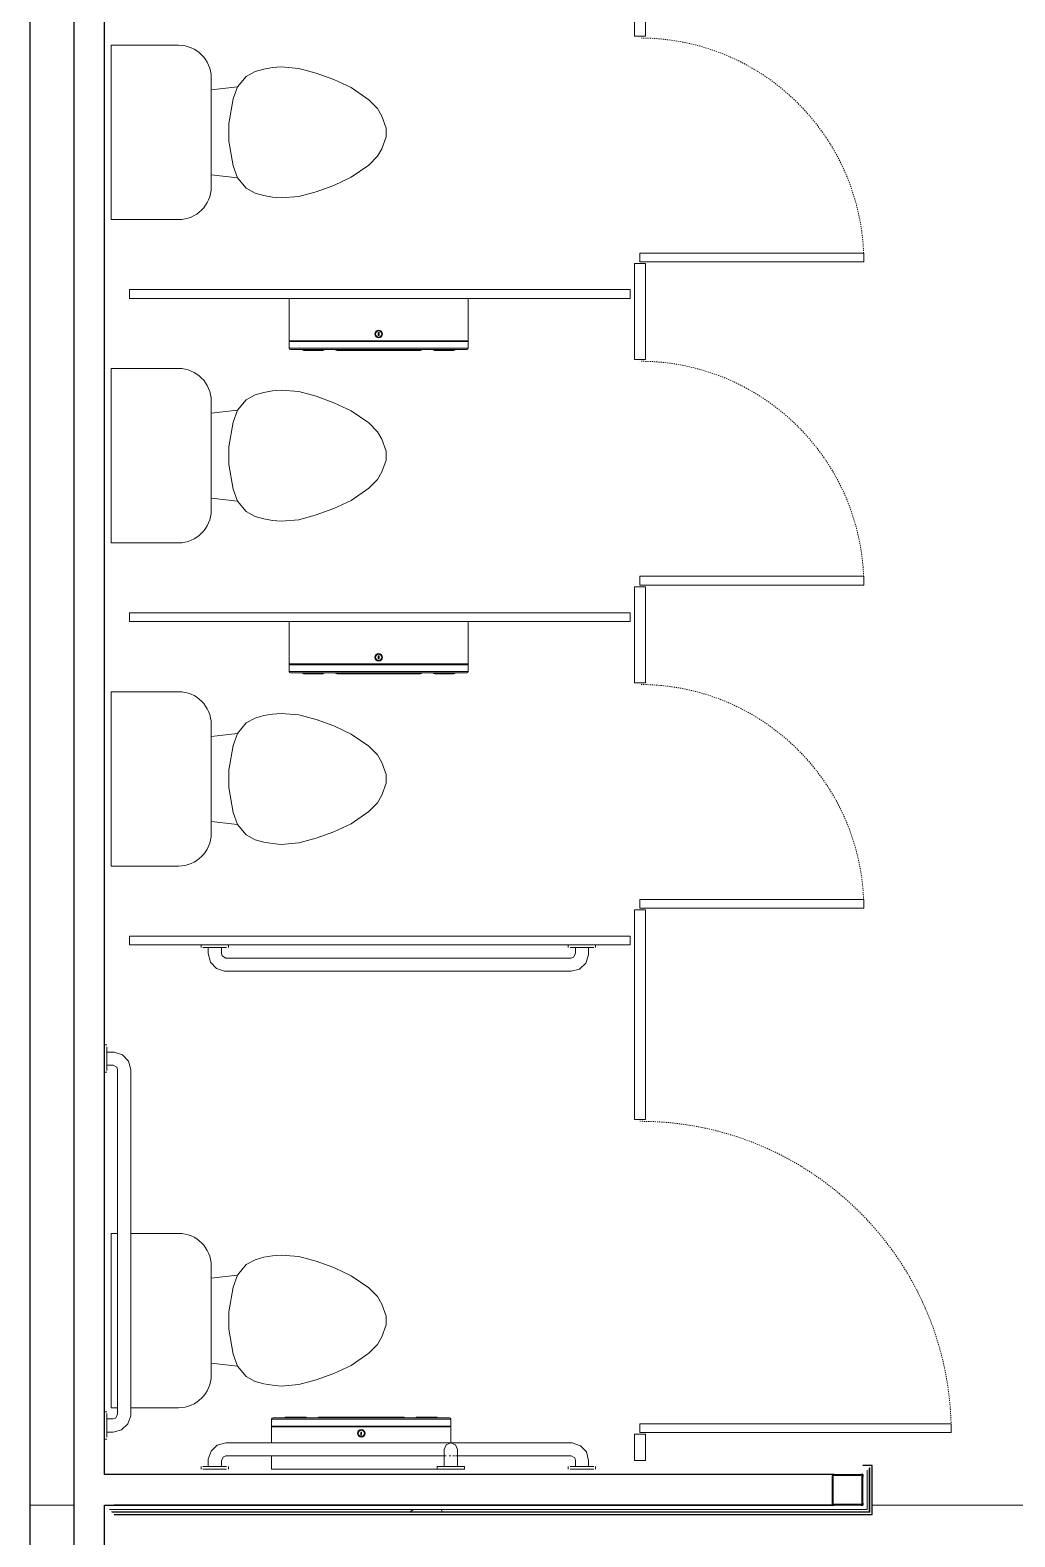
# Model space of a CAD drawing. Header units: inches. Extents: x 20001 to 27263, y -26025 to -18997.
# Drawn here: x 25512.9 to 25625.5, y -22699.1 to -22526.6 of the extents above; entities that cross this region are included whole.
import ezdxf

# ---------------------------------------------------------------- set-up
doc = ezdxf.new("R2010")
doc.units = ezdxf.units.IN
doc.header["$MEASUREMENT"] = 0
doc.linetypes.add('Dash', pattern=[0.25, 0.125, -0.125])
doc.linetypes.add('Dash_2_', pattern=[0.25, 0.125, -0.125])
for name, color, linetype, lineweight in [('A-FLOR', 192, 'Continuous', 13), ('A-WALL', 113, 'Continuous', 13), ('A-WALL-PATT', 111, 'Continuous', 25), ('I-WALL', 2, 'Continuous', 13), ('P-SANR-FIXT', 6, 'Continuous', 13), ('Q-SPCQ', 91, 'Continuous', 13), ('Q-SPCQ-HDLN', 91, 'Dash', 9), ('S-COLS', 52, 'Continuous', 13)]:
    doc.layers.add(name, color=color, linetype=linetype, lineweight=lineweight)

# ---------------------------------------------------------------- blocks, each defined once
blk = doc.blocks.new('Toilet-Domestic-3D - Toilet-Domestic-3D-V34-Site Plan - Phase 1')
at = {"layer": 'P-SANR-FIXT', "color": 7}
for p, q in [((-9.98, 19.48), (9.98, 19.48)), ((-9.98, 18.73), (-9.98, 19.48)), ((9.98, 19.48), (9.98, 18.7)), ((9.98, 17.25), (9.98, 11.75)), ((-9.98, 11.75), (-9.98, 17.23)), ((6.25, 8.02), (-6.25, 8.02)), ((-4.86, 8.02), (-5.21, 5)), ((4.86, 8.02), (5.21, 5)), ((-3.84, 5.5), (-5.21, 5)), ((-1, 6), (-3.84, 5.5)), ((1, 6), (-1, 6)), ((3.84, 5.5), (1, 6)), ((5.21, 5), (3.84, 5.5)), ((-6.4, 4), (-6.97, 3)), ((-5.21, 5), (-6.4, 4)), ((6.4, 4), (5.21, 5)), ((6.97, 3), (6.4, 4)), ((-7.24, 2), (-7.41, 1)), ((-6.97, 3), (-7.24, 2)), ((7.24, 2), (6.97, 3)), ((7.41, 1), (7.24, 2)), ((-7.41, 1), (-7.5, 0)), ((-7.5, 0), (-7.33, -1.99)), ((7.33, -1.99), (7.5, 0)), ((7.5, 0), (7.41, 1)), ((-7.33, -1.99), (-6.79, -4)), ((6.79, -4), (7.33, -1.99)), ((-6.79, -4), (-6.06, -6)), ((6.06, -6), (6.79, -4)), ((-6.06, -6), (-5.13, -8)), ((5.13, -8), (6.06, -6)), ((-5.13, -8), (-3.74, -10)), ((3.74, -10), (5.13, -8)), ((-3.74, -10), (-2.74, -11)), ((2.74, -11), (3.74, -10)), ((-2.74, -11), (-1.87, -11.5)), ((-1.87, -11.5), (-0.5, -12)), ((-0.5, -12), (0.5, -12)), ((0.5, -12), (1.87, -11.5)), ((1.87, -11.5), (2.74, -11))]:
    blk.add_line(p, q, dxfattribs=at)
for centre, start, end in [((-6.25, 11.75), 180, 270), ((6.25, 11.75), 270, 360)]:
    blk.add_arc(centre, 3.73, start, end, dxfattribs=at)
blk = doc.blocks.new('Toilet-Domestic-3D - Toilet-Domestic-3D-V35-Site Plan - Phase 1')
at = {"layer": 'P-SANR-FIXT', "color": 7}
for p, q in [((-9.98, 19.48), (9.98, 19.48)), ((-9.98, 11.75), (-9.98, 19.48)), ((9.98, 19.48), (9.98, 11.75)), ((6.25, 8.02), (-6.25, 8.02)), ((-4.86, 8.02), (-5.21, 5)), ((4.86, 8.02), (5.21, 5)), ((-3.84, 5.5), (-5.21, 5)), ((-1, 6), (-3.84, 5.5)), ((1, 6), (-1, 6)), ((3.84, 5.5), (1, 6)), ((5.21, 5), (3.84, 5.5)), ((-6.4, 4), (-6.97, 3)), ((-5.21, 5), (-6.4, 4)), ((6.4, 4), (5.21, 5)), ((6.97, 3), (6.4, 4)), ((-7.24, 2), (-7.41, 1)), ((-6.97, 3), (-7.24, 2)), ((7.24, 2), (6.97, 3)), ((7.41, 1), (7.24, 2)), ((-7.41, 1), (-7.5, 0)), ((-7.5, 0), (-7.33, -1.99)), ((7.33, -1.99), (7.5, 0)), ((7.5, 0), (7.41, 1)), ((-7.33, -1.99), (-6.79, -4)), ((6.79, -4), (7.33, -1.99)), ((-6.79, -4), (-6.06, -6)), ((6.06, -6), (6.79, -4)), ((-6.06, -6), (-5.13, -8)), ((5.13, -8), (6.06, -6)), ((-5.13, -8), (-3.74, -10)), ((3.74, -10), (5.13, -8)), ((-3.74, -10), (-2.74, -11)), ((2.74, -11), (3.74, -10)), ((-2.74, -11), (-1.87, -11.5)), ((-1.87, -11.5), (-0.5, -12)), ((-0.5, -12), (0.5, -12)), ((0.5, -12), (1.87, -11.5)), ((1.87, -11.5), (2.74, -11))]:
    blk.add_line(p, q, dxfattribs=at)
for centre, start, end in [((-6.25, 11.75), 180, 270), ((6.25, 11.75), 270, 360)]:
    blk.add_arc(centre, 3.73, start, end, dxfattribs=at)
blk = doc.blocks.new('817_Grab_Bars - 8170-001420-V38-Site Plan - Phase 1')
at = {"layer": 'Q-SPCQ', "color": 7}
for p, q in [((25574.77, -22688.3), (25535.27, -22688.3)), ((25533.27, -22690.3), (25533.27, -22691.02)), ((25534.77, -22691.02), (25534.77, -22690.3)), ((25535.27, -22689.8), (25560.47, -22689.8)), ((25560.84, -22689.8), (25561.02, -22689.8)), ((25561.25, -22689.8), (25561.42, -22689.8)), ((25561.56, -22689.8), (25574.77, -22689.8)), ((25575.27, -22690.3), (25575.27, -22691.02)), ((25576.77, -22691.02), (25576.77, -22690.3)), ((25532.45, -22691.02), (25532.45, -22691.3)), ((25532.66, -22691.02), (25534.02, -22691.02)), ((25534.02, -22691.3), (25532.66, -22691.3)), ((25534.02, -22691.02), (25535.37, -22691.02)), ((25535.37, -22691.3), (25534.02, -22691.3)), ((25535.58, -22691.3), (25535.58, -22691.02)), ((25574.45, -22691.02), (25574.45, -22691.3)), ((25574.66, -22691.02), (25576.02, -22691.02)), ((25576.02, -22691.3), (25574.66, -22691.3)), ((25576.02, -22691.02), (25577.37, -22691.02)), ((25577.37, -22691.3), (25576.02, -22691.3)), ((25577.58, -22691.3), (25577.58, -22691.02))]:
    blk.add_line(p, q, dxfattribs=at)
at = {"layer": 'Q-SPCQ', "color": 7, "flags": 128}
for points in [[(25535.27, -22688.3), (25534.3, -22688.55), (25533.58, -22689.23), (25533.27, -22690.17), (25533.27, -22690.3)], [(25576.77, -22690.3), (25576.52, -22689.34), (25575.84, -22688.62), (25574.9, -22688.31), (25574.77, -22688.3)], [(25534.77, -22690.3), (25535, -22689.88), (25535.27, -22689.8)], [(25574.77, -22689.8), (25575.19, -22690.03), (25575.27, -22690.3)]]:
    blk.add_lwpolyline(points, dxfattribs=at)
blk = doc.blocks.new('Dispenser-Toilet_Tissue-Frost_Products_LTD_-Jumbo-169 - Steel-Brushed-Stainless_Steel-V39-Site Plan - Phase 1')
at = {"layer": 'Q-SPCQ', "color": 7}
for p, q in [((25561.01, -22685.6), (25540.52, -22685.6)), ((25540.52, -22685.6), (25540.52, -22686.37)), ((25542.03, -22685.44), (25540.68, -22685.44)), ((25559.5, -22685.44), (25542.03, -22685.44)), ((25544.36, -22685.34), (25542.19, -22685.34)), ((25545.83, -22685.44), (25544.52, -22685.44)), ((25555.52, -22685.34), (25546.01, -22685.34)), ((25557.01, -22685.44), (25555.7, -22685.44)), ((25559.34, -22685.34), (25557.17, -22685.34)), ((25560.86, -22685.44), (25559.5, -22685.44)), ((25561.01, -22686.37), (25561.01, -22685.6)), ((25540.52, -22686.37), (25540.58, -22686.37)), ((25540.52, -22686.46), (25561.01, -22686.46)), ((25540.52, -22686.46), (25540.52, -22688.34)), ((25540.58, -22686.37), (25560.96, -22686.37)), ((25540.58, -22686.37), (25540.58, -22686.4)), ((25560.96, -22686.4), (25540.58, -22686.4)), ((25550.81, -22687.06), (25550.73, -22687.06)), ((25550.73, -22687.06), (25550.73, -22687.4)), ((25550.81, -22687.4), (25550.81, -22687.06)), ((25560.96, -22686.4), (25560.96, -22686.37)), ((25560.96, -22686.37), (25561.01, -22686.37)), ((25561.01, -22688.33), (25561.01, -22686.46)), ((25550.73, -22687.4), (25550.81, -22687.4)), ((25540.52, -22689.78), (25540.52, -22691.3)), ((25540.52, -22691.3), (25559.66, -22691.3))]:
    blk.add_line(p, q, dxfattribs=at)
for radius in [0.438, 0.358]:
    blk.add_circle((25550.77, -22687.22), radius, dxfattribs=at)
for centre, radius, start, end in [((25540.68, -22685.6), 0.16, 90, 180), ((25542.19, -22685.52), 0.18, 90, 153.6122), ((25543.74, -22685.46), 0.118, 100.8116, 172.3569), ((25543.74, -22685.49), 0.151, 19.6341, 87.321), ((25543.76, -22685.49), 0.151, 19.6341, 86.8331), ((25543.77, -22685.52), 0.18, 26.3878, 90), ((25544.34, -22685.46), 0.119, 100.0401, 171.5195), ((25544.34, -22685.49), 0.151, 19.6341, 87.321), ((25544.35, -22685.49), 0.151, 19.6341, 87.321), ((25544.36, -22685.52), 0.18, 26.3878, 90), ((25546.01, -22685.56), 0.22, 90, 146.9443), ((25555.52, -22685.56), 0.22, 33.0557, 90), ((25557.17, -22685.52), 0.18, 90, 153.6122), ((25557.18, -22685.49), 0.151, 92.679, 160.3659), ((25557.19, -22685.49), 0.151, 92.679, 160.3659), ((25557.19, -22685.46), 0.119, 8.4805, 79.9599), ((25557.76, -22685.52), 0.18, 90, 153.6084), ((25557.77, -22685.49), 0.151, 93.1667, 160.3726), ((25557.79, -22685.49), 0.151, 92.679, 160.3653), ((25557.79, -22685.46), 0.118, 7.6431, 79.1884), ((25559.34, -22685.52), 0.18, 26.3878, 90), ((25560.85, -22685.6), 0.16, 0, 89.0019), ((25540.58, -22686.46), 0.06, 90, 180), ((25560.95, -22686.46), 0.0601, 0, 87.3185)]:
    blk.add_arc(centre, radius, start, end, dxfattribs=at)
blk = doc.blocks.new('Partition-Floor_Braced-Bradley_Corp-St_Stl-ADA-N_Stalls - ADA _optional_ _ n Standard Stalls-320692-Site Plan - Phase 1')
at = {"layer": 'Q-SPCQ', "color": 7}
for p, q in [((68.5, -0.88), (67.5, -0.88)), ((67.5, -0.88), (67.5, -58.13)), ((68.5, -58.13), (68.5, -0.88)), ((105.5, -0.88), (104.5, -0.88)), ((104.5, -0.88), (104.5, -58.13)), ((105.5, -58.13), (105.5, -0.88)), ((142.5, -0.88), (141.5, -0.88)), ((141.5, -0.88), (141.5, -58.13)), ((142.5, -58.13), (142.5, -0.88)), ((179.5, -0.88), (178.5, -0.88)), ((178.5, -0.88), (178.5, -58.13)), ((179.5, -58.13), (179.5, -0.88)), ((11.5, -58.63), (8.5, -58.63)), ((8.5, -58.63), (8.5, -59.88)), ((11.5, -59.88), (11.5, -58.63)), ((71.5, -58.63), (47.5, -58.63)), ((47.5, -58.63), (47.5, -59.88)), ((67.5, -58.13), (68.5, -58.13)), ((71.5, -59.88), (71.5, -58.63)), ((97.5, -58.63), (97.5, -59.88)), ((108.5, -58.63), (97.5, -58.63)), ((104.5, -58.13), (105.5, -58.13)), ((108.5, -59.88), (108.5, -58.63)), ((134.5, -58.63), (134.5, -59.88)), ((145.5, -58.63), (134.5, -58.63)), ((141.5, -58.13), (142.5, -58.13)), ((145.5, -59.88), (145.5, -58.63)), ((180, -58.63), (171.5, -58.63)), ((171.5, -58.63), (171.5, -59.88)), ((178.5, -58.13), (179.5, -58.13)), ((180, -59.88), (180, -58.63)), ((8.5, -59.88), (11.5, -59.88)), ((12.69, -59.25), (11.69, -59.25)), ((11.69, -59.25), (11.69, -94.87)), ((12.69, -94.87), (12.69, -59.25)), ((47.5, -59.88), (71.5, -59.88)), ((72.69, -59.25), (71.69, -59.25)), ((71.69, -59.25), (71.69, -84.87)), ((72.69, -84.87), (72.69, -59.25)), ((97.5, -59.88), (108.5, -59.88)), ((109.69, -59.25), (108.69, -59.25)), ((108.69, -59.25), (108.69, -84.87)), ((109.69, -84.87), (109.69, -59.25)), ((134.5, -59.88), (145.5, -59.88)), ((146.69, -59.25), (145.69, -59.25)), ((145.69, -59.25), (145.69, -84.87)), ((146.69, -84.87), (146.69, -59.25)), ((171.5, -59.88), (180, -59.88)), ((71.69, -84.87), (72.69, -84.87)), ((108.69, -84.87), (109.69, -84.87)), ((145.69, -84.87), (146.69, -84.87)), ((11.69, -94.87), (12.69, -94.87))]:
    blk.add_line(p, q, dxfattribs=at)
at = {"layer": 'Q-SPCQ-HDLN', "color": 250, "linetype": 'Dash_2_'}
for centre, radius, start in [((11.69, -59.25), 35.62, 271.7908), ((71.69, -59.25), 25.62, 272.2042), ((108.69, -59.25), 25.62, 272.2042), ((145.69, -59.25), 25.62, 272.2042)]:
    blk.add_arc(centre, radius, start, 360, dxfattribs=at)
blk = doc.blocks.new('817_Grab_Bars - 8170-001420-V40-Site Plan - Phase 1')
at = {"layer": 'Q-SPCQ', "color": 7}
for p, q in [((25453.2, -22631.3), (25453.2, -22631.58)), ((25454.77, -22631.58), (25453.41, -22631.58)), ((25454.02, -22631.58), (25454.02, -22632.3)), ((25456.12, -22631.58), (25454.77, -22631.58)), ((25455.52, -22632.3), (25455.52, -22631.58)), ((25456.33, -22631.58), (25456.33, -22631.3)), ((25495.2, -22631.3), (25495.2, -22631.58)), ((25496.77, -22631.58), (25495.41, -22631.58)), ((25496.02, -22631.58), (25496.02, -22632.3)), ((25498.12, -22631.58), (25496.77, -22631.58)), ((25497.52, -22632.3), (25497.52, -22631.58)), ((25498.33, -22631.58), (25498.33, -22631.3)), ((25495.52, -22632.8), (25456.02, -22632.8)), ((25456.02, -22634.3), (25495.52, -22634.3))]:
    blk.add_line(p, q, dxfattribs=at)
at = {"layer": 'Q-SPCQ', "color": 7, "flags": 128}
for points in [[(25454.02, -22632.3), (25454.26, -22633.26), (25454.94, -22633.99), (25455.88, -22634.3), (25456.02, -22634.3)], [(25456.02, -22632.8), (25455.59, -22632.57), (25455.52, -22632.3)], [(25495.52, -22634.3), (25496.48, -22634.06), (25497.2, -22633.38), (25497.51, -22632.44), (25497.52, -22632.3)], [(25496.02, -22632.3), (25495.79, -22632.72), (25495.52, -22632.8)]]:
    blk.add_lwpolyline(points, dxfattribs=at)
blk = doc.blocks.new('Dispenser-Toilet_Tissue-Frost_Products_LTD_-Jumbo-169 - Steel-Brushed-Stainless_Steel-V42-Site Plan - Phase 1')
at = {"layer": 'Q-SPCQ', "color": 7}
for p, q in [((25542.52, -22594.3), (25542.52, -22599.14)), ((25563.01, -22599.14), (25563.01, -22594.3)), ((25563.01, -22599.14), (25542.52, -22599.14)), ((25542.57, -22599.23), (25542.52, -22599.23)), ((25542.52, -22599.23), (25542.52, -22600)), ((25542.57, -22599.2), (25562.95, -22599.2)), ((25542.57, -22599.2), (25542.57, -22599.23)), ((25562.95, -22599.23), (25542.57, -22599.23)), ((25552.72, -22598.21), (25552.72, -22598.54)), ((25552.81, -22598.21), (25552.72, -22598.21)), ((25552.72, -22598.54), (25552.81, -22598.54)), ((25552.81, -22598.54), (25552.81, -22598.21)), ((25562.95, -22599.23), (25562.95, -22599.2)), ((25563.01, -22599.23), (25562.95, -22599.23)), ((25563.01, -22600), (25563.01, -22599.23)), ((25542.52, -22600), (25563.01, -22600)), ((25542.67, -22600.16), (25544.03, -22600.16)), ((25544.03, -22600.16), (25561.5, -22600.16)), ((25544.19, -22600.26), (25546.36, -22600.26)), ((25546.52, -22600.16), (25547.83, -22600.16)), ((25548.01, -22600.26), (25557.52, -22600.26)), ((25557.7, -22600.16), (25559.01, -22600.16)), ((25559.17, -22600.26), (25561.34, -22600.26)), ((25561.5, -22600.16), (25562.85, -22600.16))]:
    blk.add_line(p, q, dxfattribs=at)
for radius in [0.438, 0.358]:
    blk.add_circle((25552.76, -22598.38), radius, dxfattribs=at)
for centre, radius, start, end in [((25542.58, -22599.14), 0.0601, 180, 267.3185), ((25562.95, -22599.14), 0.06, 270, 0), ((25542.68, -22600), 0.16, 180, 269.0019), ((25544.19, -22600.08), 0.18, 206.3878, 270), ((25545.74, -22600.15), 0.118, 187.6431, 259.1884), ((25545.74, -22600.11), 0.151, 272.679, 340.3653), ((25545.77, -22600.08), 0.18, 270, 333.6084), ((25545.76, -22600.11), 0.151, 273.1667, 340.3726), ((25546.34, -22600.15), 0.119, 188.4805, 259.9599), ((25546.34, -22600.11), 0.151, 272.679, 340.3659), ((25546.35, -22600.11), 0.151, 272.679, 340.3659), ((25546.36, -22600.08), 0.18, 270, 333.6122), ((25548.01, -22600.04), 0.22, 213.0557, 270), ((25557.52, -22600.04), 0.22, 270, 326.9443), ((25559.17, -22600.08), 0.18, 206.3878, 270), ((25559.18, -22600.11), 0.151, 199.6341, 267.321), ((25559.19, -22600.11), 0.151, 199.6341, 267.321), ((25559.19, -22600.15), 0.119, 280.0401, 351.5195), ((25559.76, -22600.08), 0.18, 206.3878, 270), ((25559.77, -22600.11), 0.151, 199.6341, 266.8331), ((25559.79, -22600.11), 0.151, 199.6341, 267.321), ((25559.79, -22600.15), 0.118, 280.8116, 352.3569), ((25561.34, -22600.08), 0.18, 270, 333.6122), ((25562.85, -22600), 0.16, 270, 0)]:
    blk.add_arc(centre, radius, start, end, dxfattribs=at)
blk = doc.blocks.new('817_Grab_Bars - 8170-001420-V45-Site Plan - Phase 1')
at = {"layer": 'Q-SPCQ', "color": 7}
for p, q in [((25509.11, -22643.55), (25508.39, -22643.55)), ((25509.39, -22642.74), (25509.11, -22642.74)), ((25509.11, -22644.3), (25509.11, -22642.95)), ((25506.39, -22645.55), (25506.39, -22685.05)), ((25507.89, -22685.05), (25507.89, -22645.55)), ((25508.39, -22645.05), (25509.11, -22645.05)), ((25509.11, -22645.66), (25509.11, -22644.3)), ((25509.11, -22645.87), (25509.39, -22645.87)), ((25509.11, -22685.55), (25508.39, -22685.55)), ((25509.39, -22684.74), (25509.11, -22684.74)), ((25509.11, -22686.3), (25509.11, -22684.95)), ((25508.39, -22687.05), (25509.11, -22687.05)), ((25509.11, -22687.66), (25509.11, -22686.3)), ((25509.11, -22687.87), (25509.39, -22687.87))]:
    blk.add_line(p, q, dxfattribs=at)
at = {"layer": 'Q-SPCQ', "color": 7, "flags": 128}
for points in [[(25508.39, -22643.55), (25507.43, -22643.8), (25506.7, -22644.48), (25506.39, -22645.42), (25506.39, -22645.55)], [(25507.89, -22645.55), (25508.12, -22645.13), (25508.39, -22645.05)], [(25506.39, -22685.05), (25506.64, -22686.01), (25507.31, -22686.74), (25508.26, -22687.05), (25508.39, -22687.05)], [(25508.39, -22685.55), (25507.97, -22685.32), (25507.89, -22685.05)]]:
    blk.add_lwpolyline(points, dxfattribs=at)
blk = doc.blocks.new('817_Grab_Bars - 8170-001180-25756-Site Plan - Phase 1')
at = {"layer": 'Q-SPCQ', "color": 7}
for p, q in [((25469.02, -22690.3), (25469.02, -22691.02)), ((25469.02, -22690.3), (25469.02, -22691.02)), ((25470.52, -22691.02), (25470.52, -22690.3)), ((25470.52, -22691.02), (25470.52, -22690.3)), ((25468.2, -22691.02), (25468.2, -22691.3)), ((25468.2, -22691.02), (25468.2, -22691.3)), ((25468.2, -22691.02), (25471.33, -22691.02)), ((25468.41, -22691.02), (25468.2, -22691.02)), ((25468.2, -22691.02), (25468.41, -22691.02)), ((25468.41, -22691.02), (25468.2, -22691.02)), ((25471.33, -22691.3), (25468.2, -22691.3)), ((25468.2, -22691.3), (25468.41, -22691.3)), ((25468.41, -22691.3), (25468.2, -22691.3)), ((25468.2, -22691.3), (25468.41, -22691.3)), ((25471.33, -22691.02), (25471.12, -22691.02)), ((25471.12, -22691.02), (25471.33, -22691.02)), ((25471.33, -22691.02), (25471.12, -22691.02)), ((25471.12, -22691.3), (25471.33, -22691.3)), ((25471.33, -22691.3), (25471.12, -22691.3)), ((25471.12, -22691.3), (25471.33, -22691.3)), ((25471.33, -22691.3), (25471.33, -22691.02)), ((25471.33, -22691.3), (25471.33, -22691.02))]:
    blk.add_line(p, q, dxfattribs=at)
at = {"layer": 'Q-SPCQ', "color": 7, "flags": 128}
for points in [[(25469.02, -22689.05), (25469.25, -22688.51), (25469.77, -22688.3)], [(25469.02, -22689.05), (25469.02, -22689.3), (25469.02, -22689.93), (25469.02, -22690.3)], [(25469.02, -22690.3), (25469.02, -22689.56), (25469.02, -22689.11), (25469.02, -22689.05)], [(25469.77, -22688.3), (25470.31, -22688.54), (25470.52, -22689.05)], [(25470.52, -22690.3), (25470.52, -22689.56), (25470.52, -22689.11), (25470.52, -22689.05)], [(25470.52, -22689.05), (25470.52, -22689.3), (25470.52, -22689.93), (25470.52, -22690.3)]]:
    blk.add_lwpolyline(points, dxfattribs=at)
blk = doc.blocks.new('HSS-Hollow Structural Section-Column - HSS3-1_2X3-1_2X1_8-V57-Site Plan - Phase 1')
at = {"layer": 'S-COLS', "lineweight": 9}
h = blk.add_hatch(dxfattribs=at)
h.set_pattern_fill('FP_29', color=256, style=0, pattern_type=2)
h.set_pattern_definition([(45, (-25606.39, 22693.678), (-25.342707, 25.342707), []), (45, (-25606.39, 22732.078), (-25.342707, 25.342707), [])])
h.paths.add_polyline_path([(1.52, -1.75), (1.52, -1.63), (-1.52, -1.75)], flags=0)
h.paths.add_polyline_path([(1.63, -1.52), (1.75, -1.52), (1.63, 1.52)], flags=0)
h.paths.add_polyline_path([(-1.75, -1.52), (-1.63, -1.52), (-1.75, 1.52)], flags=0)
at = {"layer": 'S-COLS', "color": 50, "lineweight": 15}
for p, q in [((1.52, 1.75), (-1.52, 1.75)), ((-1.75, 1.52), (-1.75, -1.52)), ((-1.63, -1.52), (-1.63, 1.52)), ((-1.52, 1.63), (1.52, 1.63)), ((1.63, 1.52), (1.63, -1.52)), ((1.75, -1.52), (1.75, 1.52)), ((1.52, -1.63), (-1.52, -1.63)), ((-1.52, -1.75), (1.52, -1.75))]:
    blk.add_line(p, q, dxfattribs=at)
for centre, radius, start, end in [((-1.52, 1.52), 0.232, 90, 180), ((1.52, 1.52), 0.232, 360, 90), ((-1.52, 1.52), 0.116, 90, 180), ((1.52, 1.52), 0.116, 0, 90), ((-1.52, -1.52), 0.232, 180, 270), ((-1.52, -1.52), 0.116, 180, 270), ((1.52, -1.52), 0.232, 270, 360), ((1.52, -1.52), 0.116, 270, 360)]:
    blk.add_arc(centre, radius, start, end, dxfattribs=at)
blk = doc.blocks.new('Locker Rooms and Restrooms_rvt-1-Site Plan - Phase 1')
at = {"layer": 'A-WALL-PATT', "lineweight": 9}
h = blk.add_hatch(dxfattribs=at)
h.set_pattern_fill('FP_28', color=250, style=0, pattern_type=2)
h.set_pattern_definition([(296.565, (38.4, 23.04), (0.00014, 153.59998), [17.173, -326.287]), (33.69, (46.08, 7.68), (0.0002, 153.6001), [27.691, -526.122]), (33.69, (199.68, 7.68), (0.0002, 153.6001), [27.691, -526.122]), (33.69, (353.28, 7.68), (0.0002, 153.6001), [27.691, -526.122]), (116.565, (69.12, 23.04), (0.00014, 153.59998), [17.173, -326.287]), (213.69, (61.44, 38.4), (0.0002, 153.6001), [27.691, -526.122]), (213.69, (215.04, 38.4), (0.0002, 153.6001), [27.691, -526.122]), (213.69, (368.64, 38.4), (0.0002, 153.6001), [27.691, -526.122]), (26.565, (99.84, 23.04), (0.00014, 153.6), [34.346, -309.114]), (26.565, (253.44, 23.04), (0.00014, 153.6), [34.346, -309.114]), (270, (130.56, 38.4), (153.6, 9e-15), [15.36, -138.24]), (225, (130.56, 23.04), (-1e-14, 153.60056), [21.722, -195.501]), (135, (115.2, 7.68), (1e-14, 153.60056), [21.722, -195.501]), (288.435, (69.12, 69.12), (0.00018, 153.600364), [24.286, -461.44]), (18.435, (76.8, 46.08), (0.0002, 153.60036), [24.286, -461.44]), (18.435, (230.4, 46.08), (0.0002, 153.60036), [24.286, -461.44]), (18.435, (384, 46.08), (0.0002, 153.60036), [24.286, -461.44]), (135, (99.84, 53.76), (1e-14, 153.60056), [21.722, -195.501]), (180, (84.48, 69.12), (-2e-14, -153.6), [15.36, -138.24]), (251.565, (30.72, 107.52), (-0.00018, 153.600364), [24.286, -461.44]), (315, (23.04, 84.48), (-1e-14, 153.60056), [21.722, -195.501]), (71.565, (38.4, 69.12), (-0.00018, 153.600364), [24.286, -461.44]), (135, (46.08, 92.16), (1e-14, 153.60056), [21.722, -195.501]), (225, (92.16, 107.52), (-1e-14, 153.60056), [21.722, -195.501]), (123.69, (76.8, 92.16), (0.00018, 153.6001), [27.691, -526.122]), (123.69, (230.4, 92.16), (0.00018, 153.6001), [27.691, -526.122]), (26.565, (61.44, 115.2), (0.00014, 153.6), [17.173, -326.287]), (26.565, (215.04, 115.2), (0.00014, 153.6), [17.173, -326.287]), (315, (76.8, 122.88), (-1e-14, 153.60056), [21.722, -195.501]), (213.69, (145.92, 145.92), (0.0002, 153.6001), [27.691, -526.122]), (213.69, (299.52, 145.92), (0.0002, 153.6001), [27.691, -526.122]), (213.69, (453.12, 145.92), (0.0002, 153.6001), [27.691, -526.122]), (296.565, (122.88, 130.56), (0.00014, 153.59998), [17.173, -326.287]), (45, (130.56, 115.2), (1e-14, 153.60056), [21.722, -195.501]), (90, (145.92, 130.56), (-153.6, 9e-15), [15.36, -138.24]), (213.69, (76.8, 153.6), (0.0002, 153.6001), [27.691, -526.122]), (213.69, (230.4, 153.6), (0.0002, 153.6001), [27.691, -526.122]), (213.69, (384, 153.6), (0.0002, 153.6001), [27.691, -526.122]), (315, (53.76, 138.24), (-1e-14, 153.60056), [10.861, -206.362]), (26.565, (61.44, 130.56), (0.00014, 153.6), [17.173, -326.287]), (26.565, (215.04, 130.56), (0.00014, 153.6), [17.173, -326.287]), (90, (76.8, 138.24), (-153.6, 9e-15), [15.36, -138.24]), (333.435, (15.36, 145.92), (-0.00014, 153.6), [17.173, -326.287]), (333.435, (168.96, 145.92), (-0.00014, 153.6), [17.173, -326.287]), (243.435, (30.72, 138.24), (-0.00014, 153.59998), [17.173, -326.287]), (161.565, (23.04, 122.88), (-0.0002, 153.60036), [24.286, -461.44]), (161.565, (176.64, 122.88), (-0.0002, 153.60036), [24.286, -461.44]), (161.565, (330.24, 122.88), (-0.0002, 153.60036), [24.286, -461.44]), (45, (0, 130.56), (1e-14, 153.60056), [21.722, -195.501]), (26.565, (7.68, 0), (0.00014, 153.6), [17.173, -326.287]), (26.565, (161.28, 0), (0.00014, 153.6), [17.173, -326.287]), (116.565, (23.04, 7.68), (0.00014, 153.59998), [17.173, -326.287]), (206.565, (15.36, 23.04), (0.00014, 153.6), [17.173, -326.287]), (206.565, (168.96, 23.04), (0.00014, 153.6), [17.173, -326.287]), (296.565, (0, 15.36), (0.00014, 153.59998), [17.173, -326.287]), (14.036, (115.2, 69.12), (0.0002, 153.6), [31.665, -601.644]), (14.036, (268.8, 69.12), (0.0002, 153.6), [31.665, -601.644]), (14.036, (422.4, 69.12), (0.0002, 153.6), [31.665, -601.644]), (14.036, (576, 69.12), (0.0002, 153.6), [31.665, -601.644]), (135, (145.92, 76.8), (1e-14, 153.60056), [21.722, -195.501]), (198.435, (130.56, 92.16), (0.0002, 153.60036), [24.286, -461.44]), (198.435, (284.16, 92.16), (0.0002, 153.60036), [24.286, -461.44]), (198.435, (437.76, 92.16), (0.0002, 153.60036), [24.286, -461.44]), (296.565, (107.52, 84.48), (0.00014, 153.59998), [17.173, -326.287]), (333.435, (7.68, 46.08), (-0.00014, 153.6), [17.173, -326.287]), (333.435, (161.28, 46.08), (-0.00014, 153.6), [17.173, -326.287]), (45, (23.04, 38.4), (1e-14, 153.60056), [10.861, -206.362]), (116.565, (30.72, 46.08), (0.00014, 153.59998), [17.173, -326.287]), (225, (23.04, 61.44), (-1e-14, 153.60056), [21.722, -195.501])])
h.paths.add_polyline_path([(25522.52, -22696.18), (25608.89, -22696.18), (25608.89, -22695.93), (25522.2, -22695.93), (25522.27, -22696.18)], flags=0)
at = {"layer": 'A-FLOR', "color": 7}
blk.add_line((25656.14, -22695.43), (25609.2, -22695.43), dxfattribs=at)
at = {"layer": 'A-WALL', "color": 250, "lineweight": 9}
for p, q in [((25608.64, -22695.43), (25608.64, -22691.43)), ((25608.89, -22695.43), (25608.89, -22691.18)), ((25608.95, -22695.43), (25608.95, -22691.12)), ((25521.95, -22695.93), (25522.2, -22695.93)), ((25522.2, -22695.93), (25522.52, -22695.93)), ((25608.64, -22695.93), (25522.52, -22695.93)), ((25608.64, -22695.43), (25608.64, -22695.93)), ((25608.89, -22695.43), (25608.89, -22695.93)), ((25608.89, -22695.93), (25608.89, -22696.18)), ((25608.95, -22695.43), (25608.95, -22696.18)), ((25522.2, -22696.18), (25522.27, -22696.18)), ((25522.27, -22696.18), (25522.52, -22696.18)), ((25522.27, -22696.24), (25522.52, -22696.24)), ((25608.89, -22696.18), (25522.52, -22696.18)), ((25608.95, -22696.24), (25522.52, -22696.24)), ((25608.95, -22696.18), (25608.95, -22696.24))]:
    blk.add_line(p, q, dxfattribs=at)
at = {"layer": 'I-WALL', "color": 10, "lineweight": 25}
for p, q in [((25512.89, -22695.43), (25512.89, -22435.18)), ((25517.89, -22435.18), (25517.89, -22695.43)), ((25521.39, -22691.93), (25521.39, -22435.18)), ((25604.87, -22691.93), (25521.39, -22691.93)), ((25608.14, -22691.93), (25607.91, -22691.93)), ((25608.95, -22690.87), (25608.14, -22690.87)), ((25608.14, -22692.16), (25608.14, -22691.93)), ((25608.14, -22691.93), (25608.14, -22692.16)), ((25609.2, -22690.87), (25608.95, -22690.87)), ((25609.2, -22695.43), (25609.2, -22690.87)), ((25512.89, -22787.35), (25512.89, -22695.43)), ((25517.89, -22695.43), (25517.89, -22787.35)), ((25521.39, -22695.43), (25604.87, -22695.43)), ((25521.39, -22787.35), (25521.39, -22695.43)), ((25604.87, -22695.43), (25522.52, -22695.43)), ((25607.91, -22695.43), (25608.14, -22695.43)), ((25608.14, -22695.43), (25607.91, -22695.43)), ((25608.14, -22695.43), (25608.14, -22695.2)), ((25608.14, -22695.2), (25608.14, -22695.43)), ((25609.2, -22696.24), (25609.2, -22695.43)), ((25522.52, -22696.49), (25609.2, -22696.49)), ((25609.2, -22696.49), (25609.2, -22696.24))]:
    blk.add_line(p, q, dxfattribs=at)
at = {"lineweight": 13}
for name, p, rotation in [('Partition-Floor_Braced-Bradley_Corp-St_Stl-ADA-N_Stalls - ADA _optional_ _ n Standard Stalls-320692-Site Plan - Phase 1', (25523.39, -22698.8), 90.00000000000044), ('Toilet-Domestic-3D - Toilet-Domestic-3D-V35-Site Plan - Phase 1', (25541.62, -22538.3), 89.99999999999991), ('Toilet-Domestic-3D - Toilet-Domestic-3D-V35-Site Plan - Phase 1', (25541.62, -22575.3), 89.99999999999991), ('Toilet-Domestic-3D - Toilet-Domestic-3D-V35-Site Plan - Phase 1', (25541.62, -22612.3), 89.99999999999991), ('817_Grab_Bars - 8170-001420-V45-Site Plan - Phase 1', (51030.78, -45330.61), 180), ('Toilet-Domestic-3D - Toilet-Domestic-3D-V34-Site Plan - Phase 1', (25541.62, -22674.3), 89.99999999999991)]:
    blk.add_blockref(name, p, dxfattribs=dict(at, rotation=rotation))
for name, p in [('Dispenser-Toilet_Tissue-Frost_Products_LTD_-Jumbo-169 - Steel-Brushed-Stainless_Steel-V42-Site Plan - Phase 1', (0, 37)), ('Dispenser-Toilet_Tissue-Frost_Products_LTD_-Jumbo-169 - Steel-Brushed-Stainless_Steel-V42-Site Plan - Phase 1', (0, 0)), ('817_Grab_Bars - 8170-001420-V40-Site Plan - Phase 1', (79.25, 0)), ('Dispenser-Toilet_Tissue-Frost_Products_LTD_-Jumbo-169 - Steel-Brushed-Stainless_Steel-V39-Site Plan - Phase 1', (0, 0)), ('817_Grab_Bars - 8170-001420-V38-Site Plan - Phase 1', (0, 0)), ('817_Grab_Bars - 8170-001180-25756-Site Plan - Phase 1', (91.25, 0)), ('HSS-Hollow Structural Section-Column - HSS3-1_2X3-1_2X1_8-V57-Site Plan - Phase 1', (25606.39, -22693.68))]:
    blk.add_blockref(name, p, dxfattribs=at)
blk = doc.blocks.new('Struct_Xcel_Sports Complex_rvt-1-Site Plan - Phase 1')
at = {"layer": 'A-FLOR', "color": 7}
for p, q in [((25512.89, -22695.43), (25517.89, -22695.43)), ((25609.2, -22695.43), (25656.14, -22695.43))]:
    blk.add_line(p, q, dxfattribs=at)

msp = doc.modelspace()

# ---------------------------------------------------------------- block references
at = {"lineweight": 5}
for name in ['Struct_Xcel_Sports Complex_rvt-1-Site Plan - Phase 1', 'Locker Rooms and Restrooms_rvt-1-Site Plan - Phase 1']:
    msp.add_blockref(name, (0, 0), dxfattribs=at)

doc.saveas('drawing.dxf')
